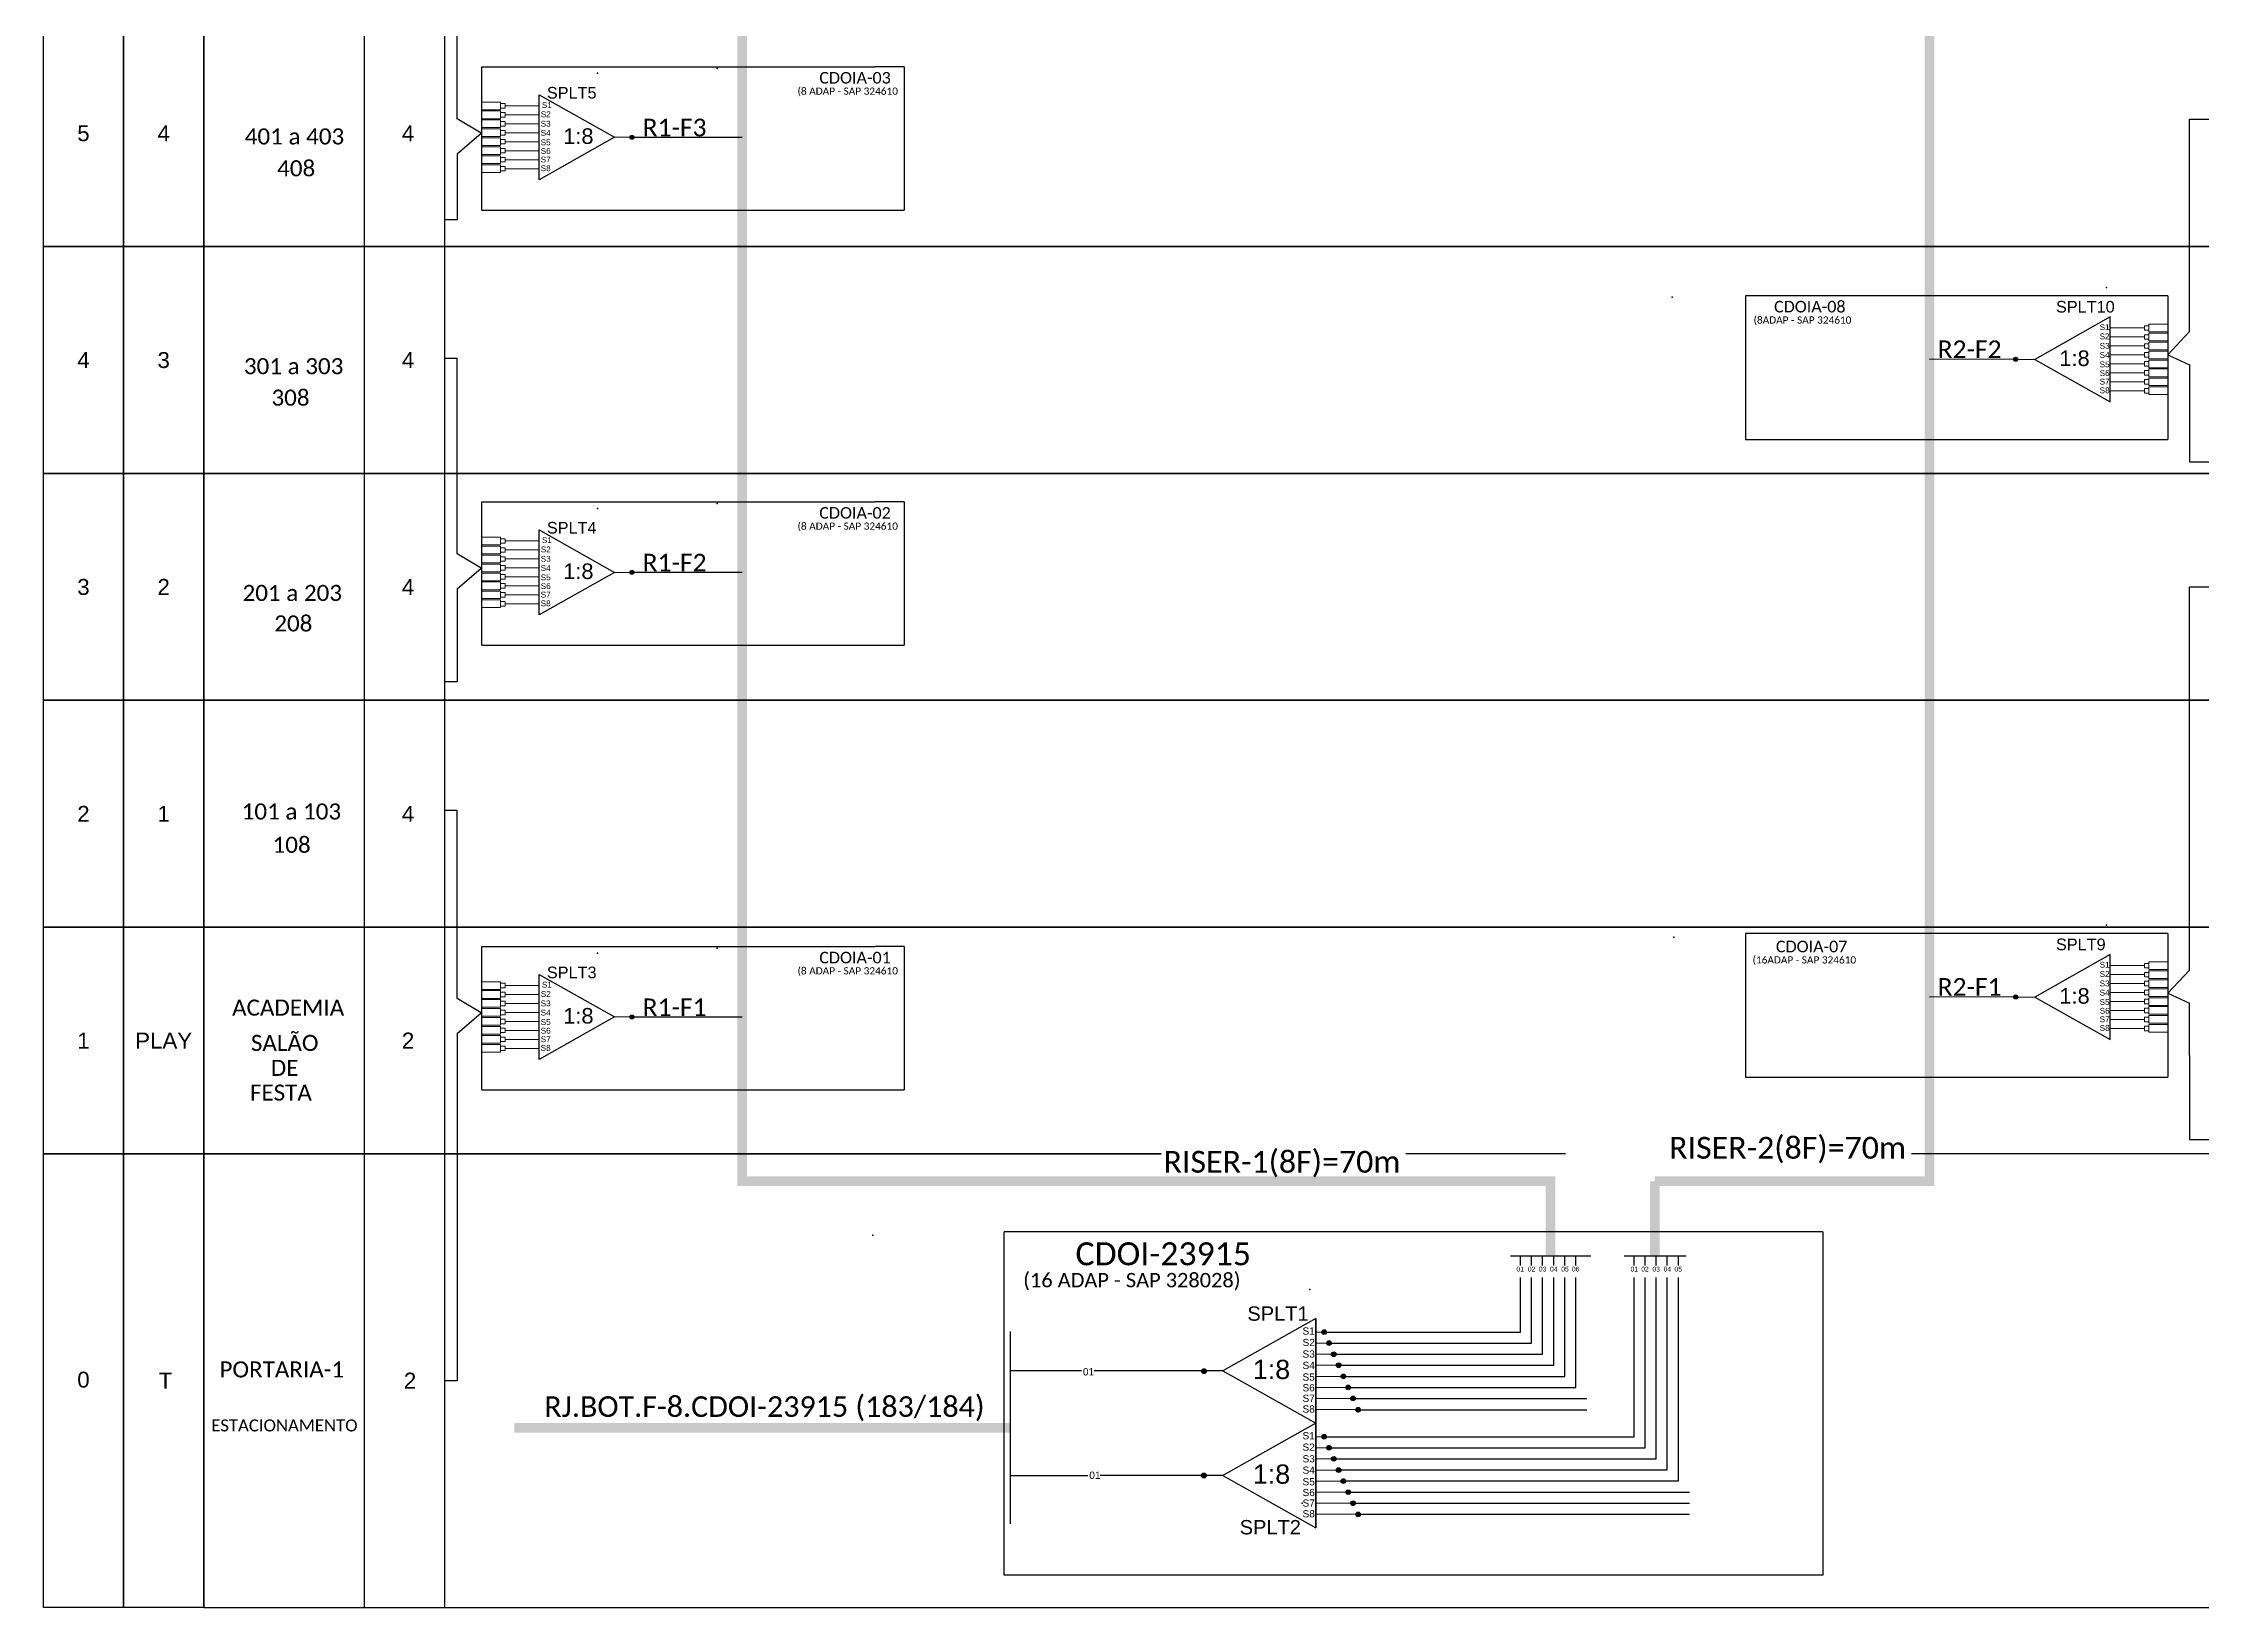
# Model space of a CAD drawing. Header units: metres. Extents: x 0 to 841, y 0 to 594.
# Drawn here: x 562 to 737.9, y 320.5 to 447.7 of the extents above; entities that cross this region are included whole.
import ezdxf
from ezdxf.enums import TextEntityAlignment as Align

# ---------------------------------------------------------------- set-up
doc = ezdxf.new("R2010")
doc.units = ezdxf.units.M
doc.styles.add('ARIAL', font='arial.ttf')
doc.styles.get("Standard").update_dxf_attribs({"font": 'arial.ttf'})
doc.styles.add('WMF-Calibri0', font='calibri.ttf')
doc.linetypes.add('RESERVA', pattern='A,0.5,-0.15,["RESERVA",Standard,S=0.18,R=0,X=0,Y=-0.1],-1.3', length=1.95)

# ---------------------------------------------------------------- blocks, each defined once
blk = doc.blocks.new('SPLITTER_')
blk.add_point((0, 0))
at = {"style": 'ARIAL', "flags": 4}
blk.add_attdef('SPLT', (0, -3.26), '', height=1.5, dxfattribs=at)
blk = doc.blocks.new('SPLT_1-8_SC-APC_ESQ')
at = {"color": 1}
blk.add_lwpolyline([(7.37, -2.1), (17.04, -7.55), (7.37, -13), (7.37, -2.1)], dxfattribs=at)
at = {"color": 3, "lineweight": 0}
for points in [[(2.41, -3.02), (0, -3.02)], [(2.41, -4), (0, -4)], [(2.41, -4.17), (0, -4.17)], [(2.41, -5.16), (0, -5.16)], [(2.41, -5.32), (0, -5.32)], [(2.41, -3.02), (2.41, -4)], [(2.41, -4.17), (2.41, -5.16)], [(2.41, -5.32), (2.41, -6.31)], [(2.99, -3.51), (7.37, -3.51)], [(7.37, -4.66), (2.99, -4.66)], [(2.41, -6.31), (0, -6.31)], [(2.41, -6.48), (0, -6.48)], [(2.41, -7.46), (0, -7.46)], [(2.41, -7.63), (0, -7.63)], [(2.41, -6.48), (2.41, -7.46)], [(2.41, -7.63), (2.41, -8.62)], [(7.37, -5.82), (2.99, -5.82)], [(7.37, -6.97), (2.99, -6.97)], [(7.37, -8.12), (2.99, -8.12)], [(2.41, -8.62), (0, -8.62)], [(2.41, -8.78), (0, -8.78)], [(2.41, -9.77), (0, -9.77)], [(2.41, -9.94), (0, -9.94)], [(2.41, -10.92), (0, -10.92)], [(2.41, -11.09), (0, -11.09)], [(2.41, -8.78), (2.41, -9.77)], [(2.41, -9.94), (2.41, -10.92)], [(2.41, -11.09), (2.41, -12.08)], [(7.37, -9.28), (2.99, -9.28)], [(7.37, -10.43), (2.99, -10.43)], [(2.41, -12.08), (0, -12.08)], [(7.37, -11.58), (2.99, -11.58)]]:
    blk.add_lwpolyline(points, dxfattribs=at)
for points in [[(2.99, -3.22), (2.41, -3.22), (2.41, -3.8), (2.99, -3.8)], [(2.99, -4.38), (2.41, -4.38), (2.41, -4.95), (2.99, -4.95)], [(2.99, -5.53), (2.41, -5.53), (2.41, -6.1), (2.99, -6.1)], [(2.99, -6.68), (2.41, -6.68), (2.41, -7.26), (2.99, -7.26)], [(2.99, -7.84), (2.41, -7.84), (2.41, -8.41), (2.99, -8.41)], [(2.99, -8.99), (2.41, -8.99), (2.41, -9.56), (2.99, -9.56)], [(2.99, -10.14), (2.41, -10.14), (2.41, -10.72), (2.99, -10.72)], [(2.99, -11.3), (2.41, -11.3), (2.41, -11.87), (2.99, -11.87)]]:
    blk.add_lwpolyline(points, close=True, dxfattribs=at)
at = {"color": 1, "lineweight": 0}
blk.add_lwpolyline([(17.04, -7.55), (19.26, -7.55)], dxfattribs=at)
at = {"color": 1, "style": 'ARIAL'}
for s, height, p in [('S3', 0.75, (7.55, -6.18)), ('S2', 0.75, (7.56, -4.97)), ('S1', 0.75, (7.7, -3.78)), ('S5', 0.75, (7.55, -8.57)), ('S4', 0.75, (7.55, -7.36)), ('1:8', 2, (10.45, -8.4)), ('S6', 0.75, (7.55, -9.69)), ('S7', 0.75, (7.55, -10.78)), ('S8', 0.75, (7.55, -11.9))]:
    blk.add_text(s, height=height, dxfattribs=at).set_placement(p)
blk = doc.blocks.new('A$C415C251F')
at = {"color": 3}
blk.add_point((0, 0), dxfattribs=at)
blk = doc.blocks.new('LEG_CDOIA8_C-SPLT_ESQ')
at = {"color": 3, "extrusion": (0, 0, -1), "xscale": -1, "zscale": -1}
blk.add_blockref('A$C415C251F', (0, 0), dxfattribs=at)
at = {"color": 1, "style": 'WMF-Calibri0', "flags": 4}
blk.add_attdef('CDO', (21.44, -2.61), '', height=2, dxfattribs=at)
blk.add_attdef('MODELO', text='', height=1.5, dxfattribs=at).set_placement((22.54, -4.54), align=Align.CENTER)
at = {"style": 'ARIAL', "flags": 4}
blk.add_attdef('SPLITAGEM', text='', height=1.5, dxfattribs=at).set_placement((18.61, -12.59), align=Align.CENTER)
blk = doc.blocks.new('SPLT_1-8_SC-APC')
at = {"color": 1}
blk.add_lwpolyline([(-7.37, -2.1), (-17.04, -7.55), (-7.37, -13), (-7.37, -2.1)], dxfattribs=at)
at = {"color": 3, "lineweight": 0}
for points in [[(-2.99, -3.51), (-7.37, -3.51)], [(-7.37, -4.66), (-2.99, -4.66)], [(-2.41, -3.02), (-2.41, -4)], [(-2.41, -3.02), (0, -3.02)], [(-2.41, -4), (0, -4)], [(-2.41, -4.17), (-2.41, -5.16)], [(-2.41, -4.17), (0, -4.17)], [(-2.41, -5.16), (0, -5.16)], [(-2.41, -5.32), (-2.41, -6.31)], [(-2.41, -5.32), (0, -5.32)], [(-7.37, -5.82), (-2.99, -5.82)], [(-7.37, -6.97), (-2.99, -6.97)], [(-7.37, -8.12), (-2.99, -8.12)], [(-2.41, -6.31), (0, -6.31)], [(-2.41, -6.48), (-2.41, -7.46)], [(-2.41, -6.48), (0, -6.48)], [(-2.41, -7.46), (0, -7.46)], [(-2.41, -7.63), (-2.41, -8.62)], [(-2.41, -7.63), (0, -7.63)], [(-7.37, -9.28), (-2.99, -9.28)], [(-7.37, -10.43), (-2.99, -10.43)], [(-2.41, -8.62), (0, -8.62)], [(-2.41, -8.78), (-2.41, -9.77)], [(-2.41, -8.78), (0, -8.78)], [(-2.41, -9.77), (0, -9.77)], [(-2.41, -9.94), (-2.41, -10.92)], [(-2.41, -9.94), (0, -9.94)], [(-2.41, -10.92), (0, -10.92)], [(-2.41, -11.09), (-2.41, -12.08)], [(-2.41, -11.09), (0, -11.09)], [(-7.37, -11.58), (-2.99, -11.58)], [(-2.41, -12.08), (0, -12.08)]]:
    blk.add_lwpolyline(points, dxfattribs=at)
for points in [[(-2.99, -3.22), (-2.41, -3.22), (-2.41, -3.8), (-2.99, -3.8)], [(-2.99, -4.38), (-2.41, -4.38), (-2.41, -4.95), (-2.99, -4.95)], [(-2.99, -5.53), (-2.41, -5.53), (-2.41, -6.1), (-2.99, -6.1)], [(-2.99, -6.68), (-2.41, -6.68), (-2.41, -7.26), (-2.99, -7.26)], [(-2.99, -7.84), (-2.41, -7.84), (-2.41, -8.41), (-2.99, -8.41)], [(-2.99, -8.99), (-2.41, -8.99), (-2.41, -9.56), (-2.99, -9.56)], [(-2.99, -10.14), (-2.41, -10.14), (-2.41, -10.72), (-2.99, -10.72)], [(-2.99, -11.3), (-2.41, -11.3), (-2.41, -11.87), (-2.99, -11.87)]]:
    blk.add_lwpolyline(points, close=True, dxfattribs=at)
at = {"color": 1, "lineweight": 0}
blk.add_lwpolyline([(-17.04, -7.55), (-19.26, -7.55)], dxfattribs=at)
at = {"color": 1, "style": 'ARIAL'}
for s, height, p in [('S1', 0.75, (-8.74, -3.78)), ('S2', 0.75, (-8.74, -4.97)), ('S3', 0.75, (-8.74, -6.18)), ('1:8', 2, (-13.91, -8.4)), ('S4', 0.75, (-8.74, -7.36)), ('S5', 0.75, (-8.74, -8.57)), ('S6', 0.75, (-8.74, -9.69)), ('S7', 0.75, (-8.74, -10.78)), ('S8', 0.75, (-8.74, -11.9))]:
    blk.add_text(s, height=height, dxfattribs=at).set_placement(p)

msp = doc.modelspace()

# ---------------------------------------------------------------- hatches: boundary and pattern name
h = msp.add_hatch(color=3)
h.dxf.hatch_style = 1
edge = h.paths.add_edge_path()
edge.add_arc((609.8, 440.05), 0.161, 0, 360)
h = msp.add_hatch(color=3)
h.dxf.hatch_style = 1
edge = h.paths.add_edge_path()
edge.add_arc((722.25, 422), 0.161, 0, 360)
h = msp.add_hatch(color=3)
h.dxf.hatch_style = 1
edge = h.paths.add_edge_path()
edge.add_arc((609.8, 404.68), 0.161, 0, 360)
h = msp.add_hatch(color=3)
h.dxf.hatch_style = 1
edge = h.paths.add_edge_path()
edge.add_arc((722.25, 370.15), 0.161, 0, 360)
h = msp.add_hatch(color=3)
h.dxf.hatch_style = 1
edge = h.paths.add_edge_path()
edge.add_arc((609.8, 368.52), 0.161, 0, 360)
h = msp.add_hatch(color=3)
h.dxf.hatch_style = 1
edge = h.paths.add_edge_path()
edge.add_arc((666.06, 342.9), 0.189, 0, 360)
h = msp.add_hatch(color=3)
h.dxf.hatch_style = 1
edge = h.paths.add_edge_path()
edge.add_arc((666.45, 342), 0.189, 0, 360)
h = msp.add_hatch(color=3)
h.dxf.hatch_style = 1
edge = h.paths.add_edge_path()
edge.add_arc((656.29, 339.72), 0.2, 0, 360)
h = msp.add_hatch(color=3)
h.dxf.hatch_style = 1
edge = h.paths.add_edge_path()
edge.add_arc((666.84, 341.1), 0.189, 0, 360)
h = msp.add_hatch(color=3)
h.dxf.hatch_style = 1
edge = h.paths.add_edge_path()
edge.add_arc((667.23, 340.2), 0.189, 0, 360)
h = msp.add_hatch(color=3)
h.dxf.hatch_style = 1
edge = h.paths.add_edge_path()
edge.add_arc((667.62, 339.3), 0.189, 0, 360)
h = msp.add_hatch(color=3)
h.dxf.hatch_style = 1
edge = h.paths.add_edge_path()
edge.add_arc((668.01, 338.4), 0.189, 0, 360)
h = msp.add_hatch(color=3)
h.dxf.hatch_style = 1
edge = h.paths.add_edge_path()
edge.add_arc((668.4, 337.5), 0.189, 0, 360)
h = msp.add_hatch(color=3)
h.dxf.hatch_style = 1
edge = h.paths.add_edge_path()
edge.add_arc((668.82, 336.58), 0.189, 0, 360)
h = msp.add_hatch(color=3)
h.dxf.hatch_style = 1
edge = h.paths.add_edge_path()
edge.add_arc((666.06, 334.39), 0.189, 0, 360)
h = msp.add_hatch(color=3)
h.dxf.hatch_style = 1
edge = h.paths.add_edge_path()
edge.add_arc((666.45, 333.49), 0.189, 0, 360)
h = msp.add_hatch(color=3)
h.dxf.hatch_style = 1
edge = h.paths.add_edge_path()
edge.add_arc((666.84, 332.59), 0.189, 0, 360)
h = msp.add_hatch(color=3)
h.dxf.hatch_style = 1
edge = h.paths.add_edge_path()
edge.add_arc((656.28, 331.23), 0.2, 0, 360)
h = msp.add_hatch(color=3)
h.dxf.hatch_style = 1
edge = h.paths.add_edge_path()
edge.add_arc((667.23, 331.68), 0.189, 0, 360)
h = msp.add_hatch(color=3)
h.dxf.hatch_style = 1
edge = h.paths.add_edge_path()
edge.add_arc((667.62, 330.78), 0.189, 0, 360)
h = msp.add_hatch(color=3)
h.dxf.hatch_style = 1
edge = h.paths.add_edge_path()
edge.add_arc((668.01, 329.88), 0.189, 0, 360)
h = msp.add_hatch(color=3)
h.dxf.hatch_style = 1
edge = h.paths.add_edge_path()
edge.add_arc((668.4, 328.98), 0.189, 0, 360)
h = msp.add_hatch(color=3)
h.dxf.hatch_style = 1
edge = h.paths.add_edge_path()
edge.add_arc((668.82, 328.07), 0.189, 0, 360)

# ---------------------------------------------------------------- linework, layer by layer
for p, q in [((568.49, 431.16), (568.49, 449.6)), ((575.01, 431.16), (575.01, 449.6)), ((575.01, 449.6), (575.01, 412.71)), ((575.01, 431.16), (568.49, 431.16)), ((568.49, 431.16), (575.01, 431.16)), ((568.49, 412.71), (568.49, 431.16)), ((737.94, 431.16), (575.01, 431.16)), ((575.01, 431.16), (737.94, 431.16)), ((575.01, 412.71), (575.01, 431.16)), ((575.01, 431.16), (575.01, 412.71)), ((575.01, 412.71), (568.49, 412.71)), ((568.49, 412.71), (575.01, 412.71)), ((568.49, 394.27), (568.49, 412.71)), ((737.94, 412.71), (575.01, 412.71)), ((575.01, 412.71), (737.94, 412.71)), ((575.01, 394.27), (575.01, 412.71)), ((575.01, 412.71), (575.01, 394.27)), ((575.01, 394.27), (568.49, 394.27)), ((737.94, 394.27), (575.01, 394.27)), ((568.49, 375.82), (575.01, 375.82)), ((568.49, 357.38), (568.49, 375.82)), ((575.01, 375.82), (655.16, 375.82)), ((575.01, 357.38), (575.01, 375.82)), ((575.01, 375.82), (575.01, 357.38)), ((655.16, 375.82), (737.94, 375.82)), ((575.01, 357.38), (568.49, 357.38)), ((568.49, 357.38), (575.01, 357.38)), ((568.49, 338.93), (568.49, 357.38)), ((575.01, 357.38), (652.8, 357.38)), ((575.01, 338.93), (575.01, 357.38)), ((575.01, 357.38), (575.01, 338.93)), ((652.8, 357.38), (575.01, 357.38)), ((678.84, 357.38), (672.7, 357.38)), ((685.68, 357.38), (678.84, 357.38)), ((737.94, 357.38), (713.79, 357.38)), ((568.49, 320.49), (568.49, 338.93)), ((575.01, 320.49), (575.01, 338.93)), ((575.01, 338.93), (575.01, 320.49)), ((575.01, 320.49), (568.49, 320.49))]:
    msp.add_line(p, q)
at = {"color": 5, "const_width": 0.778}
for points in [[(618.76, 550.38), (618.76, 354.79)], [(618.76, 355.17), (684.46, 355.17), (684.46, 352.99)], [(684.46, 352.99), (684.46, 349.1)]]:
    msp.add_lwpolyline(points, dxfattribs=at)
at = {"color": 6, "const_width": 0.778}
for points in [[(715.25, 370.13), (715.25, 532.21)], [(692.93, 355.17), (715.25, 355.17), (715.25, 370.13)], [(692.93, 349.1), (692.93, 355.17)]]:
    msp.add_lwpolyline(points, dxfattribs=at)
for points in [[(594.56, 468.05), (594.56, 394.27)], [(588.04, 449.6), (588.04, 394.27)], [(737.94, 375.82), (575.01, 375.82), (575.01, 394.27), (737.94, 394.27)], [(588.04, 394.27), (588.04, 338.93)], [(594.56, 394.27), (594.56, 338.93)], [(561.97, 338.93), (561.97, 357.38), (568.49, 357.38), (568.49, 338.93)], [(588.04, 357.38), (588.04, 320.49)], [(594.56, 357.38), (594.56, 320.49)], [(568.49, 338.93), (568.49, 320.49), (561.97, 320.49), (561.97, 338.93)], [(575.01, 320.49), (737.94, 320.49)]]:
    msp.add_lwpolyline(points)
at = {"color": 3}
for points in [[(595.59, 441.55), (595.59, 458.71), (594.56, 458.71)], [(595.59, 438.7), (597.54, 440.38), (595.59, 441.55)], [(736.37, 424.25), (736.37, 441.52), (737.94, 441.52)], [(595.59, 438.7), (595.59, 433.35), (594.56, 433.35)], [(736.37, 424.25), (734.61, 422.36), (736.37, 421.56)], [(595.59, 406.17), (595.59, 422.07), (594.56, 422.07)], [(736.37, 421.56), (736.37, 413.66), (737.94, 413.66)], [(595.59, 403.33), (597.54, 405.01), (595.59, 406.17)], [(595.59, 403.33), (595.59, 395.76), (594.56, 395.76)], [(736.37, 372.34), (736.37, 403.49), (737.94, 403.49)], [(595.59, 370.01), (595.59, 385.32), (594.56, 385.32)], [(736.37, 372.34), (734.61, 370.45), (736.37, 369.65)], [(595.59, 367.17), (597.54, 368.85), (595.59, 370.01)], [(736.37, 365.4), (736.37, 369.65)], [(595.59, 367.17), (595.59, 364.76)], [(595.59, 364.76), (595.59, 361.92)], [(736.37, 365.4), (736.37, 358.57), (737.94, 358.57)], [(595.59, 361.92), (595.59, 338.93), (594.56, 338.93)], [(646.33, 339.75), (640.54, 339.75)], [(656.27, 339.75), (647.36, 339.75)]]:
    msp.add_lwpolyline(points, dxfattribs=at)
for points in [[(561.97, 449.6), (568.49, 449.6), (568.49, 431.16), (561.97, 431.16)], [(561.97, 431.16), (568.49, 431.16), (568.49, 412.71), (561.97, 412.71)], [(561.97, 412.71), (568.49, 412.71), (568.49, 394.27), (561.97, 394.27)], [(561.97, 394.27), (568.49, 394.27), (568.49, 375.82), (561.97, 375.82)], [(568.49, 394.27), (575.01, 394.27), (575.01, 375.82), (568.49, 375.82)], [(561.97, 375.82), (568.49, 375.82), (568.49, 357.38), (561.97, 357.38)]]:
    msp.add_lwpolyline(points, close=True)
at = {"color": 1}
for points in [[(597.61, 434.13), (597.61, 445.79), (629.57, 445.79)], [(631.93, 445.79), (629.57, 445.79)], [(631.93, 445.79), (631.93, 434.13)], [(597.61, 434.13), (631.93, 434.13)], [(734.61, 427.15), (700.3, 427.15), (700.3, 415.49)], [(734.61, 427.15), (734.61, 415.49)], [(700.3, 415.49), (734.61, 415.49)], [(597.61, 398.76), (597.61, 410.41), (629.57, 410.41)], [(631.93, 410.41), (629.57, 410.41)], [(631.93, 410.41), (631.93, 398.76)], [(597.61, 398.76), (631.93, 398.76)], [(734.61, 375.3), (700.3, 375.3), (700.3, 363.64)], [(734.61, 375.3), (734.61, 363.64)], [(597.61, 362.6), (597.61, 374.25), (629.57, 374.25)], [(631.93, 374.25), (629.57, 374.25)], [(631.93, 374.25), (631.93, 362.6)], [(597.61, 362.6), (631.93, 362.6)], [(700.3, 363.64), (734.61, 363.64)], [(706.59, 323.12), (640.06, 323.12), (640.06, 351.05)], [(706.59, 351.05), (640.06, 351.05)], [(706.59, 351.05), (706.59, 323.12)], [(665.38, 344.01), (657.82, 339.75), (665.38, 335.49), (665.38, 344.01)], [(665.38, 344.01), (665.38, 335.49)], [(640.54, 342.95), (640.54, 327.3)], [(657.82, 339.75), (656.27, 339.75)], [(665.38, 335.49), (657.82, 331.23), (665.38, 326.98), (665.38, 335.49)], [(665.38, 335.49), (665.38, 326.98)], [(657.82, 331.23), (656.27, 331.23)]]:
    msp.add_lwpolyline(points, dxfattribs=at)
at = {"color": 5}
for points in [[(609.8, 440.05), (618.76, 440.05)], [(609.8, 404.68), (618.76, 404.68)], [(609.8, 368.52), (618.76, 368.52)], [(681.2, 349.1), (687.72, 349.1)], [(682.01, 348.32), (682.01, 349.1)], [(682.91, 348.32), (682.91, 349.1)], [(683.81, 348.32), (683.81, 349.1)], [(684.71, 348.32), (684.71, 349.1)], [(685.61, 348.32), (685.61, 349.1)], [(686.51, 348.32), (686.51, 349.1)], [(682.01, 342.9), (682.01, 347.34)], [(682.91, 342), (682.91, 347.34)], [(683.81, 341.33), (683.81, 347.34)], [(684.71, 340.33), (684.71, 347.34)], [(685.61, 339.3), (685.61, 347.34)], [(686.51, 338.4), (686.51, 347.34)], [(666.06, 342.9), (682.01, 342.9)], [(666.45, 342), (682.91, 342)], [(666.84, 341.1), (683.81, 341.1), (683.81, 341.33)], [(667.23, 340.2), (684.71, 340.2), (684.71, 340.33)], [(667.62, 339.3), (685.61, 339.3), (685.61, 339.49)], [(668.01, 338.4), (686.51, 338.4)]]:
    msp.add_lwpolyline(points, dxfattribs=at)
at = {"color": 6}
for points in [[(722.25, 422), (715.25, 421.98)], [(722.25, 370.15), (715.25, 370.13)], [(690.43, 349.1), (695.43, 349.1)], [(691.24, 348.32), (691.24, 349.1)], [(692.14, 348.32), (692.14, 349.1)], [(693.04, 348.32), (693.04, 349.1)], [(693.94, 348.32), (693.94, 349.1)], [(694.84, 348.32), (694.84, 349.1)], [(695.43, 349.1), (695.49, 349.1)], [(691.24, 334.39), (691.24, 347.34)], [(692.14, 333.49), (692.14, 347.34)], [(693.04, 332.59), (693.04, 347.34)], [(693.94, 331.69), (693.94, 347.34)], [(694.84, 330.79), (694.84, 347.34)], [(666.25, 334.39), (691.24, 334.39)], [(666.64, 333.49), (692.14, 333.49)], [(667.03, 332.59), (693.04, 332.59)], [(667.42, 331.69), (693.94, 331.69)], [(667.81, 330.79), (694.84, 330.79)]]:
    msp.add_lwpolyline(points, dxfattribs=at)
at = {"color": 7, "lineweight": 0}
for points in [[(666.06, 342.9), (665.38, 342.9)], [(665.38, 342), (666.45, 342)], [(665.38, 341.1), (666.84, 341.1)], [(665.38, 340.2), (667.23, 340.2)], [(665.38, 339.3), (667.62, 339.3)], [(665.38, 338.4), (668.01, 338.4)], [(665.38, 337.5), (668.4, 337.5)], [(665.38, 336.6), (668.79, 336.6)], [(666.06, 334.39), (665.38, 334.39)], [(665.38, 333.49), (666.45, 333.49)], [(665.38, 332.59), (666.84, 332.59)], [(665.38, 331.68), (667.23, 331.68)], [(665.38, 330.78), (667.62, 330.78)], [(665.38, 329.88), (668.01, 329.88)], [(665.38, 328.98), (668.4, 328.98)], [(665.38, 328.08), (668.79, 328.08)]]:
    msp.add_lwpolyline(points, dxfattribs=at)
at = {"color": 8, "linetype": 'RESERVA', "ltscale": 0.7}
for points in [[(668.59, 337.51), (685.61, 337.51)], [(668.82, 336.58), (687.41, 336.58)], [(685.61, 337.51), (687.41, 337.51)], [(668.2, 329.89), (695.74, 329.89)], [(668.59, 328.99), (695.74, 328.99)], [(669.01, 328.09), (695.74, 328.09)]]:
    msp.add_lwpolyline(points, dxfattribs=at)
at = {"color": 1, "const_width": 0.778}
msp.add_lwpolyline([(600.25, 335.12), (640.54, 335.12)], dxfattribs=at)
at = {"color": 2}
for points in [[(646.85, 331.2), (640.54, 331.2)], [(656.27, 331.23), (647.85, 331.23)]]:
    msp.add_lwpolyline(points, dxfattribs=at)
at = {"color": 3}
for centre, radius in [((609.8, 440.05), 0.161), ((722.25, 422), 0.161), ((609.8, 404.68), 0.161), ((722.25, 370.15), 0.161), ((609.8, 368.52), 0.161), ((666.06, 342.9), 0.189), ((666.45, 342), 0.189), ((656.29, 339.72), 0.2), ((666.84, 341.1), 0.189), ((667.23, 340.2), 0.189), ((667.62, 339.3), 0.189), ((668.01, 338.4), 0.189), ((668.4, 337.5), 0.189), ((668.82, 336.58), 0.189), ((666.06, 334.39), 0.189), ((666.45, 333.49), 0.189), ((666.84, 332.59), 0.189), ((656.28, 331.23), 0.2), ((667.23, 331.68), 0.189), ((667.62, 330.78), 0.189), ((668.01, 329.88), 0.189), ((668.4, 328.98), 0.189), ((668.82, 328.07), 0.189)]:
    msp.add_circle(centre, radius, dxfattribs=at)

# ---------------------------------------------------------------- block references
ref = msp.add_blockref('SPLITTER_', (607, 445.26), dxfattribs=dict(xscale=-0.6298560000000001, yscale=0.6298560000000001, zscale=0.6298560000000001))
ref.add_attrib('SPLT', 'SPLT5', (602.89, 443.2), dxfattribs={"height": 0.945, "style": 'ARIAL'})
ref = msp.add_blockref('LEG_CDOIA8_C-SPLT_ESQ', (616.74, 445.65), dxfattribs=dict(at, xscale=0.47029248, yscale=0.47029248, zscale=0.47029248))
ref.add_attrib('CDO', 'CDOIA-03', (625.03, 444.42), dxfattribs={"color": 1, "height": 0.941, "style": 'WMF-Calibri0'})
ref.add_attrib('MODELO', '(8 ADAP - SAP 324610', dxfattribs={"color": 1, "height": 0.5879, "style": 'WMF-Calibri0'}).set_placement((627.34, 443.51), align=Align.CENTER)
at = {"xscale": 0.6329430893862399, "yscale": 0.6329430893862399, "zscale": 0.6329430893860959}
for p in [(597.61, 444.83), (597.61, 409.45), (597.61, 373.3)]:
    msp.add_blockref('SPLT_1-8_SC-APC_ESQ', p, dxfattribs=at)
ref = msp.add_blockref('SPLITTER_', (729.64, 427.85), dxfattribs=dict(xscale=-0.6298560000000001, yscale=0.6298560000000001, zscale=0.6298560000000001))
ref.add_attrib('SPLT', 'SPLT10', (725.53, 425.8), dxfattribs={"height": 0.945, "style": 'ARIAL'})
at = {"color": 3}
ref = msp.add_blockref('LEG_CDOIA8_C-SPLT_ESQ', (694.33, 427.04), dxfattribs=dict(at, xscale=0.47029248, yscale=0.47029248, zscale=0.47029248))
ref.add_attrib('CDO', 'CDOIA-08', (702.62, 425.81), dxfattribs={"color": 1, "height": 0.941, "style": 'WMF-Calibri0'})
ref.add_attrib('MODELO', '(8ADAP - SAP 324610', dxfattribs={"color": 1, "height": 0.5879, "style": 'WMF-Calibri0'}).set_placement((704.93, 424.9), align=Align.CENTER)
at = {"color": 3, "xscale": 0.6329430893862538, "yscale": 0.6329430893862538, "zscale": 0.6329430893862538}
for p in [(734.61, 426.77), (734.61, 374.92)]:
    msp.add_blockref('SPLT_1-8_SC-APC', p, dxfattribs=at)
at = {"color": 3}
ref = msp.add_blockref('LEG_CDOIA8_C-SPLT_ESQ', (616.74, 410.27), dxfattribs=dict(at, xscale=0.47029248, yscale=0.47029248, zscale=0.47029248))
ref.add_attrib('CDO', 'CDOIA-02', (625.03, 409.04), dxfattribs={"color": 1, "height": 0.941, "style": 'WMF-Calibri0'})
ref.add_attrib('MODELO', '(8 ADAP - SAP 324610', dxfattribs={"color": 1, "height": 0.5879, "style": 'WMF-Calibri0'}).set_placement((627.34, 408.14), align=Align.CENTER)
ref = msp.add_blockref('SPLITTER_', (607, 409.88), dxfattribs=dict(xscale=-0.6298560000000001, yscale=0.6298560000000001, zscale=0.6298560000000001))
ref.add_attrib('SPLT', 'SPLT4', (602.89, 407.83), dxfattribs={"height": 0.945, "style": 'ARIAL'})
ref = msp.add_blockref('LEG_CDOIA8_C-SPLT_ESQ', (694.48, 375.01), dxfattribs=dict(at, xscale=0.47029248, yscale=0.47029248, zscale=0.47029248))
ref.add_attrib('CDO', 'CDOIA-07', (702.77, 373.78), dxfattribs={"color": 1, "height": 0.941, "style": 'WMF-Calibri0'})
ref.add_attrib('MODELO', '(16ADAP - SAP 324610', dxfattribs={"color": 1, "height": 0.5879, "style": 'WMF-Calibri0'}).set_placement((705.08, 372.87), align=Align.CENTER)
ref = msp.add_blockref('SPLITTER_', (729.64, 376), dxfattribs=dict(xscale=-0.6298560000000001, yscale=0.6298560000000001, zscale=0.6298560000000001))
ref.add_attrib('SPLT', 'SPLT9', (725.53, 373.95), dxfattribs={"height": 0.945, "style": 'ARIAL'})
ref = msp.add_blockref('SPLITTER_', (607, 373.72), dxfattribs=dict(xscale=-0.6298560000000001, yscale=0.6298560000000001, zscale=0.6298560000000001))
ref.add_attrib('SPLT', 'SPLT3', (602.89, 371.67), dxfattribs={"height": 0.945, "style": 'ARIAL'})
ref = msp.add_blockref('LEG_CDOIA8_C-SPLT_ESQ', (616.74, 374.11), dxfattribs=dict(at, xscale=0.47029248, yscale=0.47029248, zscale=0.47029248))
ref.add_attrib('CDO', 'CDOIA-01', (625.03, 372.88), dxfattribs={"color": 1, "height": 0.941, "style": 'WMF-Calibri0'})
ref.add_attrib('MODELO', '(8 ADAP - SAP 324610', dxfattribs={"color": 1, "height": 0.5879, "style": 'WMF-Calibri0'}).set_placement((627.34, 371.98), align=Align.CENTER)
ref = msp.add_blockref('LEG_CDOIA8_C-SPLT_ESQ', (629.39, 350.77), dxfattribs=dict(at, xscale=0.9331200000000001, yscale=0.9331200000000001, zscale=0.9331200000000001))
ref.add_attrib('CDO', 'CDOI-23915', (645.85, 348.33), dxfattribs={"color": 1, "height": 1.866, "style": 'WMF-Calibri0'})
ref.add_attrib('MODELO', '(16 ADAP - SAP 328028)', dxfattribs={"color": 1, "height": 1.1664, "style": 'WMF-Calibri0'}).set_placement((650.43, 346.54), align=Align.CENTER)
ref = msp.add_blockref('SPLITTER_', (664.89, 346.36), dxfattribs=dict(xscale=-0.7776000000000001, yscale=0.7776000000000001, zscale=0.7776000000000001))
ref.add_attrib('SPLT', 'SPLT1', (659.82, 343.82), dxfattribs={"height": 1.166, "style": 'ARIAL'})
ref = msp.add_blockref('SPLITTER_', (664.27, 328.99), dxfattribs=dict(xscale=-0.7776000000000001, yscale=0.7776000000000001, zscale=0.7776000000000001))
ref.add_attrib('SPLT', 'SPLT2', (659.19, 326.45), dxfattribs={"height": 1.166, "style": 'ARIAL'})

# ---------------------------------------------------------------- texts
at = {"style": 'WMF-Calibri0'}
for s, height, p in [('401 a 403', 1.305, (578.34, 439.47)), ('408', 1.305, (580.97, 436.88)), ('301 a 303', 1.305, (578.27, 420.79)), ('308', 1.305, (580.51, 418.23)), ('201 a 203', 1.305, (578.16, 402.35)), ('208', 1.305, (580.74, 399.87)), ('101 a 103', 1.305, (578.09, 384.58)), ('108', 1.305, (580.6, 381.87)), ('ACADEMIA', 1.305, (577.31, 368.63)), ('SALÃO ', 1.305, (578.84, 365.76)), ('DE', 1.305, (580.46, 363.73)), ('FESTA', 1.305, (578.76, 361.72)), ('PORTARIA-1', 1.305, (576.29, 339.21)), ('ESTACIONAMENTO', 0.9756, (575.61, 334.82))]:
    msp.add_text(s, height=height, dxfattribs=at).set_placement(p)
at = {"color": 5, "style": 'WMF-Calibri0'}
for s, height, p in [('R1-F3', 1.435, (610.67, 440.13)), ('R1-F2', 1.435, (610.67, 404.75)), ('R1-F1', 1.435, (610.67, 368.59)), ('RISER-1(8F)=70m', 1.7695, (653, 355.86))]:
    msp.add_text(s, height=height, dxfattribs=at).set_placement(p)
at = {"color": 6, "style": 'WMF-Calibri0'}
for s, height, p in [('R2-F2', 1.435, (715.91, 422.1)), ('R2-F1', 1.435, (715.91, 370.25)), ('RISER-2(8F)=70m', 1.7695, (694.09, 357))]:
    msp.add_text(s, height=height, dxfattribs=at).set_placement(p)
at = {"style": 'ARIAL'}
for s, height, p in [('01', 0.392, (681.99, 348.02)), ('02', 0.392, (682.91, 348.02)), ('03', 0.392, (683.81, 348.02)), ('04', 0.392, (684.72, 348.02)), ('05', 0.392, (685.63, 348.02)), ('06', 0.392, (686.5, 348.02)), ('01', 0.392, (691.26, 348.02)), ('02', 0.392, (692.13, 348.02)), ('03', 0.392, (693.04, 348.02)), ('04', 0.392, (693.95, 348.02)), ('05', 0.392, (694.83, 348.02)), ('01', 0.595, (646.91, 339.67)), ('01', 0.595, (647.43, 331.26))]:
    msp.add_text(s, height=height, dxfattribs=at).set_placement(p, align=Align.MIDDLE_CENTER)
at = {"color": 1, "style": 'ARIAL'}
for s, height, p in [('S1', 0.586, (664.3, 342.69)), ('S2', 0.586, (664.3, 341.76)), ('S3', 0.586, (664.3, 340.82)), ('1:8', 1.563, (660.26, 339.08)), ('S4', 0.586, (664.3, 339.9)), ('S5', 0.586, (664.3, 338.95)), ('S6', 0.586, (664.3, 338.08)), ('S7', 0.586, (664.3, 337.22)), ('S8', 0.586, (664.3, 336.35)), ('S1', 0.586, (664.3, 334.18)), ('S2', 0.586, (664.3, 333.25)), ('S3', 0.586, (664.3, 332.3)), ('1:8', 1.563, (660.26, 330.57)), ('S4', 0.586, (664.3, 331.38)), ('S5', 0.586, (664.3, 330.44)), ('S6', 0.586, (664.3, 329.56)), ('S7', 0.586, (664.3, 328.7)), ('S8', 0.586, (664.3, 327.83))]:
    msp.add_text(s, height=height, dxfattribs=at).set_placement(p)
at = {"color": 1, "style": 'WMF-Calibri0'}
msp.add_text('RJ.BOT.F-8.CDOI-23915 (183/184)', height=1.6701, dxfattribs=at).set_placement((620.57, 336.84, 3.48), align=Align.MIDDLE_CENTER)
at = {"style": 'ARIAL', "flags": 12}
for tag, text, height, p in [('5', 'XX', 1.296, (565.23, 440.38)), ('4', 'XX', 1.296, (571.75, 440.38)), ('4', 'XX', 1.296, (591.61, 440.38)), ('4', 'XX', 1.296, (565.23, 421.94)), ('3', 'XX', 1.296, (571.75, 421.94)), ('4', 'XX', 1.296, (591.61, 421.94)), ('3', 'XX', 1.296, (565.23, 403.49)), ('2', 'XX', 1.296, (571.75, 403.49)), ('4', 'XX', 1.296, (591.61, 403.49)), ('2', 'XX', 1.296, (565.23, 385.04)), ('1', 'XX', 1.296, (571.75, 385.04)), ('4', 'XX', 1.296, (591.61, 385.04)), ('1', 'XX', 1.296, (565.23, 366.6)), ('PLAY', 'XX', 1.296, (571.75, 366.6)), ('2', '2', 1.3, (591.61, 366.6)), ('0', 'XX', 1.296, (565.23, 339.03)), ('T', 'XX', 1.296, (571.9, 338.95)), ('2', '2', 1.3, (591.77, 338.95))]:
    msp.add_attdef(tag, text=text, height=height, dxfattribs=at).set_placement(p, align=Align.MIDDLE_CENTER)

doc.saveas('drawing.dxf')
